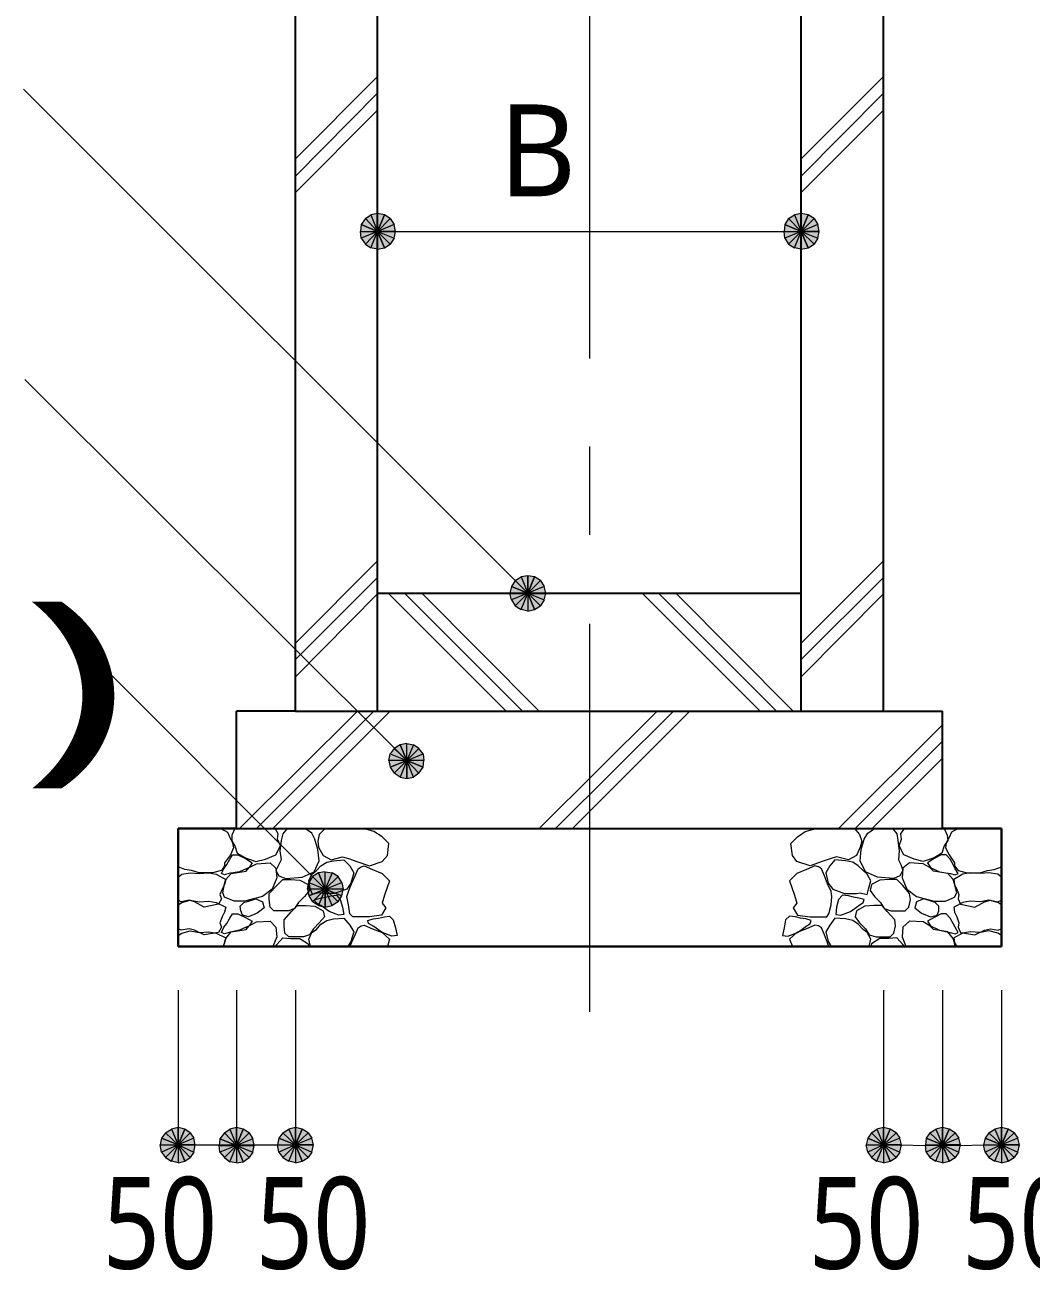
# Model space of a CAD drawing. Header units: millimetres. Extents: x 0 to 420, y 0 to 297.
# Drawn here: x 331.07 to 359.57, y 129.86 to 165.13 of the extents above; entities that cross this region are included whole.
import ezdxf
from ezdxf.enums import TextEntityAlignment as Align

# ---------------------------------------------------------------- set-up
doc = ezdxf.new("R2010")
doc.units = ezdxf.units.MM
doc.styles.add('kst32b', font='NotoSansJP-Variable.ttf')

msp = doc.modelspace()

# ---------------------------------------------------------------- hatches: boundary and pattern name
h = msp.add_hatch(color=7)
h.paths.add_polyline_path([(341.059, 159.787), (340.868, 159.745), (341.059, 159.279), (341.059, 159.787)])
h.paths.add_polyline_path([(340.868, 159.745), (341.059, 159.279), (340.72, 159.639), (340.868, 159.745)])
h.paths.add_polyline_path([(341.059, 159.279), (340.72, 159.639), (340.593, 159.47), (341.059, 159.279)])
for points in [[(341.249, 159.745), (341.059, 159.787), (341.059, 159.279), (341.249, 159.745)], [(353.251, 159.745), (353.06, 159.787), (353.06, 159.279), (353.251, 159.745)], [(345.504, 149.5), (345.313, 149.521), (345.313, 149.034), (345.504, 149.5)], [(341.694, 144.738), (341.524, 144.632), (341.884, 144.293), (341.694, 144.738)], [(339.386, 141.118), (339.217, 141.012), (339.577, 140.652), (339.386, 141.118)], [(335.597, 133.858), (335.407, 133.9), (335.407, 133.413), (335.597, 133.858)], [(337.248, 133.858), (337.058, 133.9), (337.058, 133.392), (337.248, 133.858)], [(338.921, 133.858), (338.73, 133.9), (338.73, 133.413), (338.921, 133.858)], [(355.579, 133.858), (355.388, 133.9), (355.388, 133.413), (355.579, 133.858)], [(357.251, 133.858), (357.061, 133.9), (357.061, 133.413), (357.251, 133.858)], [(358.923, 133.858), (358.733, 133.9), (358.733, 133.413), (358.923, 133.858)]]:
    msp.add_hatch(color=7).paths.add_polyline_path(points)
h = msp.add_hatch(color=7)
h.paths.add_polyline_path([(341.566, 159.279), (341.524, 159.47), (341.059, 159.279), (341.566, 159.279)])
h.paths.add_polyline_path([(341.524, 159.47), (341.059, 159.279), (341.418, 159.639), (341.524, 159.47)])
h.paths.add_polyline_path([(341.059, 159.279), (341.418, 159.639), (341.249, 159.745), (341.059, 159.279)])
h = msp.add_hatch(color=7)
h.paths.add_polyline_path([(353.06, 159.787), (352.87, 159.745), (353.06, 159.279), (353.06, 159.787)])
h.paths.add_polyline_path([(352.87, 159.745), (353.06, 159.279), (352.7, 159.639), (352.87, 159.745)])
h.paths.add_polyline_path([(353.06, 159.279), (352.7, 159.639), (352.594, 159.47), (353.06, 159.279)])
h = msp.add_hatch(color=7)
h.paths.add_polyline_path([(353.568, 159.279), (353.526, 159.47), (353.06, 159.279), (353.568, 159.279)])
h.paths.add_polyline_path([(353.526, 159.47), (353.06, 159.279), (353.42, 159.639), (353.526, 159.47)])
h.paths.add_polyline_path([(353.06, 159.279), (353.42, 159.639), (353.251, 159.745), (353.06, 159.279)])
h = msp.add_hatch(color=7)
h.paths.add_polyline_path([(340.593, 159.47), (340.572, 159.279), (341.059, 159.279), (340.593, 159.47)])
h.paths.add_polyline_path([(340.572, 159.279), (341.059, 159.279), (340.593, 159.089), (340.572, 159.279)])
h.paths.add_polyline_path([(341.059, 159.279), (340.593, 159.089), (340.72, 158.919), (341.059, 159.279)])
h = msp.add_hatch(color=7)
h.paths.add_polyline_path([(352.594, 159.47), (352.573, 159.279), (353.06, 159.279), (352.594, 159.47)])
h.paths.add_polyline_path([(352.573, 159.279), (353.06, 159.279), (352.594, 159.089), (352.573, 159.279)])
h.paths.add_polyline_path([(353.06, 159.279), (352.594, 159.089), (352.7, 158.919), (353.06, 159.279)])
h = msp.add_hatch(color=7)
h.paths.add_polyline_path([(340.72, 158.919), (340.868, 158.813), (341.059, 159.279), (340.72, 158.919)])
h.paths.add_polyline_path([(340.868, 158.813), (341.059, 159.279), (341.059, 158.771), (340.868, 158.813)])
h.paths.add_polyline_path([(341.059, 159.279), (341.059, 158.771), (341.249, 158.813), (341.059, 159.279)])
h = msp.add_hatch(color=7)
h.paths.add_polyline_path([(341.249, 158.813), (341.418, 158.919), (341.059, 159.279), (341.249, 158.813)])
h.paths.add_polyline_path([(341.418, 158.919), (341.059, 159.279), (341.524, 159.089), (341.418, 158.919)])
h.paths.add_polyline_path([(341.059, 159.279), (341.524, 159.089), (341.566, 159.279), (341.059, 159.279)])
h = msp.add_hatch(color=7)
h.paths.add_polyline_path([(352.7, 158.919), (352.87, 158.813), (353.06, 159.279), (352.7, 158.919)])
h.paths.add_polyline_path([(352.87, 158.813), (353.06, 159.279), (353.06, 158.771), (352.87, 158.813)])
h.paths.add_polyline_path([(353.06, 159.279), (353.06, 158.771), (353.251, 158.813), (353.06, 159.279)])
h = msp.add_hatch(color=7)
h.paths.add_polyline_path([(353.251, 158.813), (353.42, 158.919), (353.06, 159.279), (353.251, 158.813)])
h.paths.add_polyline_path([(353.42, 158.919), (353.06, 159.279), (353.526, 159.089), (353.42, 158.919)])
h.paths.add_polyline_path([(353.06, 159.279), (353.526, 159.089), (353.568, 159.279), (353.06, 159.279)])
h = msp.add_hatch(color=7)
h.paths.add_polyline_path([(345.313, 149.521), (345.122, 149.5), (345.313, 149.034), (345.313, 149.521)])
h.paths.add_polyline_path([(345.122, 149.5), (345.313, 149.034), (344.953, 149.394), (345.122, 149.5)])
h.paths.add_polyline_path([(345.313, 149.034), (344.953, 149.394), (344.847, 149.225), (345.313, 149.034)])
h = msp.add_hatch(color=7)
h.paths.add_polyline_path([(344.847, 149.225), (344.805, 149.034), (345.313, 149.034), (344.847, 149.225)])
h.paths.add_polyline_path([(344.805, 149.034), (345.313, 149.034), (344.847, 148.844), (344.805, 149.034)])
h.paths.add_polyline_path([(345.313, 149.034), (344.847, 148.844), (344.953, 148.675), (345.313, 149.034)])
h = msp.add_hatch(color=7)
h.paths.add_polyline_path([(345.821, 149.034), (345.779, 149.225), (345.313, 149.034), (345.821, 149.034)])
h.paths.add_polyline_path([(345.779, 149.225), (345.313, 149.034), (345.673, 149.394), (345.779, 149.225)])
h.paths.add_polyline_path([(345.313, 149.034), (345.673, 149.394), (345.504, 149.5), (345.313, 149.034)])
h = msp.add_hatch(color=7)
h.paths.add_polyline_path([(344.953, 148.675), (345.122, 148.569), (345.313, 149.034), (344.953, 148.675)])
h.paths.add_polyline_path([(345.122, 148.569), (345.313, 149.034), (345.313, 148.526), (345.122, 148.569)])
h.paths.add_polyline_path([(345.313, 149.034), (345.313, 148.526), (345.504, 148.569), (345.313, 149.034)])
h = msp.add_hatch(color=7)
h.paths.add_polyline_path([(345.504, 148.569), (345.673, 148.675), (345.313, 149.034), (345.504, 148.569)])
h.paths.add_polyline_path([(345.673, 148.675), (345.313, 149.034), (345.779, 148.844), (345.673, 148.675)])
h.paths.add_polyline_path([(345.313, 149.034), (345.779, 148.844), (345.821, 149.034), (345.313, 149.034)])
h = msp.add_hatch(color=7)
h.paths.add_polyline_path([(341.524, 144.632), (341.418, 144.484), (341.884, 144.293), (341.524, 144.632)])
h.paths.add_polyline_path([(341.418, 144.484), (341.884, 144.293), (341.376, 144.293), (341.418, 144.484)])
h.paths.add_polyline_path([(341.884, 144.293), (341.376, 144.293), (341.418, 144.103), (341.884, 144.293)])
h = msp.add_hatch(color=7)
h.paths.add_polyline_path([(342.223, 144.632), (342.075, 144.738), (341.884, 144.293), (342.223, 144.632)])
h.paths.add_polyline_path([(342.075, 144.738), (341.884, 144.293), (341.884, 144.78), (342.075, 144.738)])
h.paths.add_polyline_path([(341.884, 144.293), (341.884, 144.78), (341.694, 144.738), (341.884, 144.293)])
h = msp.add_hatch(color=7)
h.paths.add_polyline_path([(342.35, 144.103), (342.371, 144.293), (341.884, 144.293), (342.35, 144.103)])
h.paths.add_polyline_path([(342.371, 144.293), (341.884, 144.293), (342.35, 144.484), (342.371, 144.293)])
h.paths.add_polyline_path([(341.884, 144.293), (342.35, 144.484), (342.223, 144.632), (341.884, 144.293)])
h = msp.add_hatch(color=7)
h.paths.add_polyline_path([(341.418, 144.103), (341.524, 143.933), (341.884, 144.293), (341.418, 144.103)])
h.paths.add_polyline_path([(341.524, 143.933), (341.884, 144.293), (341.694, 143.827), (341.524, 143.933)])
h.paths.add_polyline_path([(341.884, 144.293), (341.694, 143.827), (341.884, 143.785), (341.884, 144.293)])
h = msp.add_hatch(color=7)
h.paths.add_polyline_path([(341.884, 143.785), (342.075, 143.827), (341.884, 144.293), (341.884, 143.785)])
h.paths.add_polyline_path([(342.075, 143.827), (341.884, 144.293), (342.223, 143.933), (342.075, 143.827)])
h.paths.add_polyline_path([(341.884, 144.293), (342.223, 143.933), (342.35, 144.103), (341.884, 144.293)])
h = msp.add_hatch(color=7)
h.paths.add_polyline_path([(339.937, 141.012), (339.767, 141.118), (339.577, 140.652), (339.937, 141.012)])
h.paths.add_polyline_path([(339.767, 141.118), (339.577, 140.652), (339.577, 141.139), (339.767, 141.118)])
h.paths.add_polyline_path([(339.577, 140.652), (339.577, 141.139), (339.386, 141.118), (339.577, 140.652)])
h = msp.add_hatch(color=7)
h.paths.add_polyline_path([(339.217, 141.012), (339.111, 140.843), (339.577, 140.652), (339.217, 141.012)])
h.paths.add_polyline_path([(339.111, 140.843), (339.577, 140.652), (339.069, 140.652), (339.111, 140.843)])
h.paths.add_polyline_path([(339.577, 140.652), (339.069, 140.652), (339.111, 140.462), (339.577, 140.652)])
h = msp.add_hatch(color=7)
h.paths.add_polyline_path([(340.043, 140.462), (340.085, 140.652), (339.577, 140.652), (340.043, 140.462)])
h.paths.add_polyline_path([(340.085, 140.652), (339.577, 140.652), (340.043, 140.843), (340.085, 140.652)])
h.paths.add_polyline_path([(339.577, 140.652), (340.043, 140.843), (339.937, 141.012), (339.577, 140.652)])
h = msp.add_hatch(color=7)
h.paths.add_polyline_path([(339.111, 140.462), (339.217, 140.293), (339.577, 140.652), (339.111, 140.462)])
h.paths.add_polyline_path([(339.217, 140.293), (339.577, 140.652), (339.386, 140.187), (339.217, 140.293)])
h.paths.add_polyline_path([(339.577, 140.652), (339.386, 140.187), (339.577, 140.144), (339.577, 140.652)])
h = msp.add_hatch(color=7)
h.paths.add_polyline_path([(339.577, 140.144), (339.767, 140.187), (339.577, 140.652), (339.577, 140.144)])
h.paths.add_polyline_path([(339.767, 140.187), (339.577, 140.652), (339.937, 140.293), (339.767, 140.187)])
h.paths.add_polyline_path([(339.577, 140.652), (339.937, 140.293), (340.043, 140.462), (339.577, 140.652)])
h = msp.add_hatch(color=7)
h.paths.add_polyline_path([(335.407, 133.9), (335.216, 133.858), (335.407, 133.413), (335.407, 133.9)])
h.paths.add_polyline_path([(335.216, 133.858), (335.407, 133.413), (335.047, 133.752), (335.216, 133.858)])
h.paths.add_polyline_path([(335.407, 133.413), (335.047, 133.752), (334.941, 133.604), (335.407, 133.413)])
h = msp.add_hatch(color=7)
h.paths.add_polyline_path([(335.894, 133.413), (335.852, 133.604), (335.407, 133.413), (335.894, 133.413)])
h.paths.add_polyline_path([(335.852, 133.604), (335.407, 133.413), (335.746, 133.752), (335.852, 133.604)])
h.paths.add_polyline_path([(335.407, 133.413), (335.746, 133.752), (335.597, 133.858), (335.407, 133.413)])
h = msp.add_hatch(color=7)
h.paths.add_polyline_path([(337.058, 133.9), (336.868, 133.858), (337.058, 133.392), (337.058, 133.9)])
h.paths.add_polyline_path([(336.868, 133.858), (337.058, 133.392), (336.719, 133.752), (336.868, 133.858)])
h.paths.add_polyline_path([(337.058, 133.392), (336.719, 133.752), (336.592, 133.583), (337.058, 133.392)])
h = msp.add_hatch(color=7)
h.paths.add_polyline_path([(337.566, 133.392), (337.524, 133.583), (337.058, 133.392), (337.566, 133.392)])
h.paths.add_polyline_path([(337.524, 133.583), (337.058, 133.392), (337.418, 133.752), (337.524, 133.583)])
h.paths.add_polyline_path([(337.058, 133.392), (337.418, 133.752), (337.248, 133.858), (337.058, 133.392)])
h = msp.add_hatch(color=7)
h.paths.add_polyline_path([(338.73, 133.9), (338.54, 133.858), (338.73, 133.413), (338.73, 133.9)])
h.paths.add_polyline_path([(338.54, 133.858), (338.73, 133.413), (338.37, 133.752), (338.54, 133.858)])
h.paths.add_polyline_path([(338.73, 133.413), (338.37, 133.752), (338.264, 133.604), (338.73, 133.413)])
h = msp.add_hatch(color=7)
h.paths.add_polyline_path([(339.238, 133.413), (339.196, 133.604), (338.73, 133.413), (339.238, 133.413)])
h.paths.add_polyline_path([(339.196, 133.604), (338.73, 133.413), (339.09, 133.752), (339.196, 133.604)])
h.paths.add_polyline_path([(338.73, 133.413), (339.09, 133.752), (338.921, 133.858), (338.73, 133.413)])
h = msp.add_hatch(color=7)
h.paths.add_polyline_path([(355.388, 133.9), (355.198, 133.858), (355.388, 133.413), (355.388, 133.9)])
h.paths.add_polyline_path([(355.198, 133.858), (355.388, 133.413), (355.05, 133.752), (355.198, 133.858)])
h.paths.add_polyline_path([(355.388, 133.413), (355.05, 133.752), (354.944, 133.604), (355.388, 133.413)])
h = msp.add_hatch(color=7)
h.paths.add_polyline_path([(355.896, 133.413), (355.854, 133.604), (355.388, 133.413), (355.896, 133.413)])
h.paths.add_polyline_path([(355.854, 133.604), (355.388, 133.413), (355.748, 133.752), (355.854, 133.604)])
h.paths.add_polyline_path([(355.388, 133.413), (355.748, 133.752), (355.579, 133.858), (355.388, 133.413)])
h = msp.add_hatch(color=7)
h.paths.add_polyline_path([(357.061, 133.9), (356.87, 133.858), (357.061, 133.413), (357.061, 133.9)])
h.paths.add_polyline_path([(356.87, 133.858), (357.061, 133.413), (356.701, 133.752), (356.87, 133.858)])
h.paths.add_polyline_path([(357.061, 133.413), (356.701, 133.752), (356.595, 133.604), (357.061, 133.413)])
h = msp.add_hatch(color=7)
h.paths.add_polyline_path([(357.569, 133.413), (357.526, 133.604), (357.061, 133.413), (357.569, 133.413)])
h.paths.add_polyline_path([(357.526, 133.604), (357.061, 133.413), (357.42, 133.752), (357.526, 133.604)])
h.paths.add_polyline_path([(357.061, 133.413), (357.42, 133.752), (357.251, 133.858), (357.061, 133.413)])
h = msp.add_hatch(color=7)
h.paths.add_polyline_path([(358.733, 133.9), (358.542, 133.858), (358.733, 133.413), (358.733, 133.9)])
h.paths.add_polyline_path([(358.542, 133.858), (358.733, 133.413), (358.373, 133.752), (358.542, 133.858)])
h.paths.add_polyline_path([(358.733, 133.413), (358.373, 133.752), (358.267, 133.604), (358.733, 133.413)])
h = msp.add_hatch(color=7)
h.paths.add_polyline_path([(359.241, 133.413), (359.198, 133.604), (358.733, 133.413), (359.241, 133.413)])
h.paths.add_polyline_path([(359.198, 133.604), (358.733, 133.413), (359.093, 133.752), (359.198, 133.604)])
h.paths.add_polyline_path([(358.733, 133.413), (359.093, 133.752), (358.923, 133.858), (358.733, 133.413)])
h = msp.add_hatch(color=7)
h.paths.add_polyline_path([(334.941, 133.604), (334.899, 133.413), (335.407, 133.413), (334.941, 133.604)])
h.paths.add_polyline_path([(334.899, 133.413), (335.407, 133.413), (334.941, 133.202), (334.899, 133.413)])
h.paths.add_polyline_path([(335.407, 133.413), (334.941, 133.202), (335.047, 133.054), (335.407, 133.413)])
h = msp.add_hatch(color=7)
h.paths.add_polyline_path([(335.047, 133.054), (335.216, 132.948), (335.407, 133.413), (335.047, 133.054)])
h.paths.add_polyline_path([(335.216, 132.948), (335.407, 133.413), (335.407, 132.905), (335.216, 132.948)])
h.paths.add_polyline_path([(335.407, 133.413), (335.407, 132.905), (335.597, 132.948), (335.407, 133.413)])
h = msp.add_hatch(color=7)
h.paths.add_polyline_path([(335.597, 132.948), (335.746, 133.054), (335.407, 133.413), (335.597, 132.948)])
h.paths.add_polyline_path([(335.746, 133.054), (335.407, 133.413), (335.852, 133.202), (335.746, 133.054)])
h.paths.add_polyline_path([(335.407, 133.413), (335.852, 133.202), (335.894, 133.413), (335.407, 133.413)])
h = msp.add_hatch(color=7)
h.paths.add_polyline_path([(336.592, 133.583), (336.571, 133.392), (337.058, 133.392), (336.592, 133.583)])
h.paths.add_polyline_path([(336.571, 133.392), (337.058, 133.392), (336.592, 133.202), (336.571, 133.392)])
h.paths.add_polyline_path([(337.058, 133.392), (336.592, 133.202), (336.719, 133.054), (337.058, 133.392)])
h = msp.add_hatch(color=7)
h.paths.add_polyline_path([(336.719, 133.054), (336.868, 132.927), (337.058, 133.392), (336.719, 133.054)])
h.paths.add_polyline_path([(336.868, 132.927), (337.058, 133.392), (337.058, 132.905), (336.868, 132.927)])
h.paths.add_polyline_path([(337.058, 133.392), (337.058, 132.905), (337.248, 132.927), (337.058, 133.392)])
h = msp.add_hatch(color=7)
h.paths.add_polyline_path([(337.248, 132.927), (337.418, 133.054), (337.058, 133.392), (337.248, 132.927)])
h.paths.add_polyline_path([(337.418, 133.054), (337.058, 133.392), (337.524, 133.202), (337.418, 133.054)])
h.paths.add_polyline_path([(337.058, 133.392), (337.524, 133.202), (337.566, 133.392), (337.058, 133.392)])
h = msp.add_hatch(color=7)
h.paths.add_polyline_path([(338.264, 133.604), (338.222, 133.413), (338.73, 133.413), (338.264, 133.604)])
h.paths.add_polyline_path([(338.222, 133.413), (338.73, 133.413), (338.264, 133.202), (338.222, 133.413)])
h.paths.add_polyline_path([(338.73, 133.413), (338.264, 133.202), (338.37, 133.054), (338.73, 133.413)])
h = msp.add_hatch(color=7)
h.paths.add_polyline_path([(338.37, 133.054), (338.54, 132.948), (338.73, 133.413), (338.37, 133.054)])
h.paths.add_polyline_path([(338.54, 132.948), (338.73, 133.413), (338.73, 132.905), (338.54, 132.948)])
h.paths.add_polyline_path([(338.73, 133.413), (338.73, 132.905), (338.921, 132.948), (338.73, 133.413)])
h = msp.add_hatch(color=7)
h.paths.add_polyline_path([(338.921, 132.948), (339.09, 133.054), (338.73, 133.413), (338.921, 132.948)])
h.paths.add_polyline_path([(339.09, 133.054), (338.73, 133.413), (339.196, 133.202), (339.09, 133.054)])
h.paths.add_polyline_path([(338.73, 133.413), (339.196, 133.202), (339.238, 133.413), (338.73, 133.413)])
h = msp.add_hatch(color=7)
h.paths.add_polyline_path([(354.944, 133.604), (354.902, 133.413), (355.388, 133.413), (354.944, 133.604)])
h.paths.add_polyline_path([(354.902, 133.413), (355.388, 133.413), (354.944, 133.202), (354.902, 133.413)])
h.paths.add_polyline_path([(355.388, 133.413), (354.944, 133.202), (355.05, 133.054), (355.388, 133.413)])
h = msp.add_hatch(color=7)
h.paths.add_polyline_path([(355.05, 133.054), (355.198, 132.948), (355.388, 133.413), (355.05, 133.054)])
h.paths.add_polyline_path([(355.198, 132.948), (355.388, 133.413), (355.388, 132.905), (355.198, 132.948)])
h.paths.add_polyline_path([(355.388, 133.413), (355.388, 132.905), (355.579, 132.948), (355.388, 133.413)])
h = msp.add_hatch(color=7)
h.paths.add_polyline_path([(355.579, 132.948), (355.748, 133.054), (355.388, 133.413), (355.579, 132.948)])
h.paths.add_polyline_path([(355.748, 133.054), (355.388, 133.413), (355.854, 133.202), (355.748, 133.054)])
h.paths.add_polyline_path([(355.388, 133.413), (355.854, 133.202), (355.896, 133.413), (355.388, 133.413)])
h = msp.add_hatch(color=7)
h.paths.add_polyline_path([(356.595, 133.604), (356.574, 133.413), (357.061, 133.413), (356.595, 133.604)])
h.paths.add_polyline_path([(356.574, 133.413), (357.061, 133.413), (356.595, 133.202), (356.574, 133.413)])
h.paths.add_polyline_path([(357.061, 133.413), (356.595, 133.202), (356.701, 133.054), (357.061, 133.413)])
h = msp.add_hatch(color=7)
h.paths.add_polyline_path([(356.701, 133.054), (356.87, 132.948), (357.061, 133.413), (356.701, 133.054)])
h.paths.add_polyline_path([(356.87, 132.948), (357.061, 133.413), (357.061, 132.905), (356.87, 132.948)])
h.paths.add_polyline_path([(357.061, 133.413), (357.061, 132.905), (357.251, 132.948), (357.061, 133.413)])
h = msp.add_hatch(color=7)
h.paths.add_polyline_path([(357.251, 132.948), (357.42, 133.054), (357.061, 133.413), (357.251, 132.948)])
h.paths.add_polyline_path([(357.42, 133.054), (357.061, 133.413), (357.526, 133.202), (357.42, 133.054)])
h.paths.add_polyline_path([(357.061, 133.413), (357.526, 133.202), (357.569, 133.413), (357.061, 133.413)])
h = msp.add_hatch(color=7)
h.paths.add_polyline_path([(358.267, 133.604), (358.225, 133.413), (358.733, 133.413), (358.267, 133.604)])
h.paths.add_polyline_path([(358.225, 133.413), (358.733, 133.413), (358.267, 133.202), (358.225, 133.413)])
h.paths.add_polyline_path([(358.733, 133.413), (358.267, 133.202), (358.373, 133.054), (358.733, 133.413)])
h = msp.add_hatch(color=7)
h.paths.add_polyline_path([(358.373, 133.054), (358.542, 132.948), (358.733, 133.413), (358.373, 133.054)])
h.paths.add_polyline_path([(358.542, 132.948), (358.733, 133.413), (358.733, 132.905), (358.542, 132.948)])
h.paths.add_polyline_path([(358.733, 133.413), (358.733, 132.905), (358.923, 132.948), (358.733, 133.413)])
h = msp.add_hatch(color=7)
h.paths.add_polyline_path([(358.923, 132.948), (359.093, 133.054), (358.733, 133.413), (358.923, 132.948)])
h.paths.add_polyline_path([(359.093, 133.054), (358.733, 133.413), (359.198, 133.202), (359.093, 133.054)])
h.paths.add_polyline_path([(358.733, 133.413), (359.198, 133.202), (359.241, 133.413), (358.733, 133.413)])

# ---------------------------------------------------------------- linework, layer by layer
at = {"lineweight": 25}
for points in [[(353.06, 145.69), (353.06, 177.694)], [(338.73, 145.69), (338.73, 174.032)], [(338.73, 145.69), (355.388, 145.69), (355.388, 174.032)], [(341.059, 145.69), (341.059, 174.032)], [(341.059, 149.034), (353.06, 149.034)], [(337.058, 142.367), (337.058, 145.69)], [(338.73, 145.69), (337.058, 145.69)], [(355.388, 145.69), (357.061, 145.69)], [(357.061, 142.367), (357.061, 145.69)], [(337.058, 142.367), (357.061, 142.367)]]:
    msp.add_lwpolyline(points, dxfattribs=at)
at = {"lineweight": 13}
for points in [[(347.07, 155.681), (347.07, 168.169)], [(338.73, 161.332), (341.059, 163.661)], [(353.06, 161.332), (355.388, 163.661)], [(345.313, 149.034), (331.026, 163.301)], [(341.059, 163.195), (338.73, 160.846)], [(355.388, 163.195), (353.06, 160.846)], [(338.73, 160.38), (341.059, 162.708)], [(353.06, 160.38), (355.388, 162.708)], [(341.059, 159.279), (353.06, 159.279)], [(341.884, 144.293), (331.068, 155.088)], [(347.07, 150.685), (347.07, 153.183)], [(338.73, 147.616), (341.059, 149.945)], [(353.06, 147.616), (355.388, 149.945)], [(341.059, 149.479), (338.73, 147.151)], [(355.388, 149.479), (353.06, 147.151)], [(338.73, 146.664), (341.059, 149.013)], [(344.699, 145.69), (341.355, 149.034)], [(341.821, 149.034), (345.165, 145.69)], [(345.63, 145.69), (342.307, 149.034)], [(351.896, 145.69), (348.552, 149.034)], [(349.017, 149.034), (352.362, 145.69)], [(352.827, 145.69), (349.504, 149.034)], [(353.06, 146.664), (355.388, 149.013)], [(347.07, 137.181), (347.07, 148.167)], [(339.577, 140.652), (332.528, 147.701)], [(337.143, 142.367), (340.487, 145.69)], [(337.629, 142.367), (340.953, 145.69)], [(341.418, 145.69), (338.095, 142.367)], [(345.63, 142.367), (348.975, 145.69)], [(349.441, 145.69), (346.096, 142.367)], [(346.583, 142.367), (349.906, 145.69)], [(354.118, 142.367), (357.061, 145.309)], [(357.061, 144.843), (354.584, 142.367)], [(355.071, 142.367), (357.061, 144.357)], [(336.613, 142.367), (336.804, 142.261), (336.868, 142.113), (336.952, 141.965), (336.973, 141.817), (336.889, 141.626), (336.719, 141.393), (336.719, 141.309), (336.635, 141.182), (336.381, 141.118), (336, 141.118), (335.788, 141.182), (335.597, 141.203), (335.407, 141.287)], [(337.016, 142.367), (336.931, 142.176), (336.931, 142.028), (337.016, 141.88), (337.079, 141.668), (337.312, 141.542), (337.608, 141.436), (337.884, 141.499), (338.18, 141.626), (338.307, 141.88), (338.222, 142.071), (338.243, 142.219), (338.159, 142.367)], [(338.497, 142.367), (338.37, 142.219), (338.328, 142.028), (338.286, 141.732), (338.328, 141.478), (338.264, 141.351), (338.18, 141.182), (338.264, 141.033), (338.455, 140.949), (338.921, 140.991), (339.259, 141.139), (339.407, 141.457), (339.365, 141.774), (339.28, 142.071), (339.196, 142.24), (339.005, 142.367)], [(339.577, 142.367), (339.407, 142.198), (339.365, 142.007), (339.386, 141.838), (339.513, 141.605), (339.746, 141.478), (340.064, 141.563), (340.233, 141.52), (340.466, 141.436), (340.826, 141.309), (341.186, 141.436), (341.334, 141.605), (341.376, 141.944), (341.186, 142.134), (340.953, 142.282), (340.656, 142.367)], [(354.563, 142.367), (354.711, 142.198), (354.775, 142.007), (354.732, 141.838), (354.626, 141.605), (354.394, 141.478), (354.055, 141.563), (353.907, 141.52), (353.653, 141.436), (353.314, 141.309), (352.933, 141.436), (352.806, 141.605), (352.764, 141.944), (352.954, 142.134), (353.166, 142.282), (353.483, 142.367)], [(355.642, 142.367), (355.769, 142.219), (355.791, 142.028), (355.833, 141.732), (355.812, 141.478), (355.875, 141.351), (355.939, 141.182), (355.854, 141.033), (355.685, 140.949), (355.219, 140.991), (354.88, 141.139), (354.732, 141.457), (354.753, 141.774), (354.838, 142.071), (354.944, 142.24), (355.134, 142.367)], [(357.103, 142.367), (357.187, 142.176), (357.209, 142.028), (357.103, 141.88), (357.039, 141.668), (356.828, 141.542), (356.51, 141.436), (356.256, 141.499), (355.96, 141.626), (355.833, 141.88), (355.896, 142.071), (355.875, 142.219), (355.981, 142.367)], [(357.505, 142.367), (357.314, 142.261), (357.251, 142.113), (357.166, 141.965), (357.145, 141.817), (357.251, 141.626), (357.399, 141.393), (357.399, 141.309), (357.505, 141.182), (357.759, 141.118), (358.119, 141.118), (358.33, 141.182), (358.521, 141.203), (358.733, 141.287)], [(335.407, 140.991), (335.513, 141.076), (335.746, 141.118), (336, 141.097), (336.275, 141.118), (336.487, 141.076), (336.762, 140.928), (336.719, 140.779), (336.656, 140.652), (336.592, 140.504), (336.635, 140.377), (336.55, 140.229), (336.148, 140.144), (335.873, 140.293), (335.725, 140.335), (335.492, 140.293), (335.407, 140.335)], [(358.733, 140.991), (358.627, 141.076), (358.373, 141.118), (358.14, 141.097), (357.844, 141.118), (357.632, 141.076), (357.378, 140.928), (357.399, 140.779), (357.463, 140.652), (357.526, 140.504), (357.505, 140.377), (357.569, 140.229), (357.971, 140.144), (358.246, 140.293), (358.415, 140.335), (358.627, 140.293), (358.733, 140.335)], [(335.407, 140.208), (335.513, 140.271), (335.746, 140.335), (336, 140.293), (336.275, 140.314), (336.487, 140.271), (336.762, 140.144), (336.719, 139.996), (336.656, 139.869), (336.592, 139.7), (336.635, 139.573), (336.55, 139.425), (336.148, 139.361), (335.873, 139.488), (335.725, 139.531), (335.492, 139.488), (335.407, 139.531)], [(358.733, 140.208), (358.627, 140.271), (358.373, 140.335), (358.14, 140.293), (357.844, 140.314), (357.632, 140.271), (357.378, 140.144), (357.399, 139.996), (357.463, 139.869), (357.526, 139.7), (357.505, 139.573), (357.569, 139.425), (357.971, 139.361), (358.246, 139.488), (358.415, 139.531), (358.627, 139.488), (358.733, 139.531)], [(336.698, 139.023), (336.719, 139.129), (336.762, 139.255), (336.91, 139.446), (337.333, 139.509), (337.418, 139.615), (337.629, 139.721), (338.011, 139.742), (338.18, 139.573), (338.201, 139.298), (338.095, 139.023)], [(339.154, 139.023), (339.111, 139.234), (339.196, 139.425), (339.323, 139.509), (339.45, 139.658), (339.619, 139.763), (339.81, 139.806), (340.106, 139.827), (340.275, 139.636), (340.381, 139.446), (340.296, 139.171), (340.212, 139.023)], [(354.986, 139.023), (355.029, 139.234), (354.923, 139.425), (354.817, 139.509), (354.669, 139.658), (354.521, 139.763), (354.309, 139.806), (354.012, 139.827), (353.864, 139.636), (353.759, 139.446), (353.822, 139.171), (353.907, 139.023)], [(357.42, 139.023), (357.399, 139.129), (357.357, 139.255), (357.209, 139.446), (356.806, 139.509), (356.701, 139.615), (356.51, 139.721), (356.129, 139.742), (355.939, 139.573), (355.918, 139.298), (356.023, 139.023)], [(335.407, 139.34), (335.513, 139.404), (335.746, 139.467), (336, 139.425), (336.275, 139.446), (336.487, 139.404), (336.762, 139.277), (336.719, 139.129), (336.677, 139.023)], [(340.275, 139.023), (340.318, 139.129), (340.423, 139.361), (340.508, 139.552), (340.593, 139.615), (340.678, 139.636), (340.91, 139.531), (341.186, 139.425), (341.397, 139.234), (341.334, 139.023)], [(353.843, 139.023), (353.801, 139.129), (353.716, 139.361), (353.631, 139.552), (353.547, 139.615), (353.441, 139.636), (353.208, 139.531), (352.933, 139.425), (352.721, 139.234), (352.806, 139.023)], [(358.733, 139.34), (358.627, 139.404), (358.373, 139.467), (358.14, 139.425), (357.844, 139.446), (357.632, 139.404), (357.378, 139.277), (357.399, 139.129), (357.463, 139.023)], [(338.137, 139.023), (338.201, 139.086), (338.37, 139.277), (338.603, 139.255), (338.857, 139.255), (339.09, 139.107), (339.111, 139.023)], [(355.981, 139.023), (355.939, 139.086), (355.769, 139.277), (355.537, 139.255), (355.282, 139.255), (355.05, 139.107), (355.029, 139.023)], [(335.407, 137.795), (335.407, 133.413)], [(337.058, 137.795), (337.058, 133.392)], [(338.73, 137.795), (338.73, 133.413)], [(355.388, 137.795), (355.388, 133.413)], [(357.061, 137.795), (357.061, 133.392)], [(358.733, 137.795), (358.733, 133.413)], [(335.407, 133.413), (337.058, 133.413), (338.73, 133.413)], [(355.388, 133.413), (357.061, 133.392), (358.733, 133.413)]]:
    msp.add_lwpolyline(points, dxfattribs=at)
at = {"lineweight": 0}
for points in [[(340.868, 159.745), (341.059, 159.279), (340.72, 159.639)], [(341.059, 159.787), (340.868, 159.745), (341.059, 159.279)], [(341.249, 159.745), (341.059, 159.787), (341.059, 159.279)], [(341.059, 159.279), (341.418, 159.639), (341.249, 159.745)], [(352.87, 159.745), (353.06, 159.279), (352.7, 159.639)], [(353.06, 159.787), (352.87, 159.745), (353.06, 159.279)], [(353.251, 159.745), (353.06, 159.787), (353.06, 159.279)], [(353.06, 159.279), (353.42, 159.639), (353.251, 159.745)], [(340.593, 159.47), (340.572, 159.279), (341.059, 159.279)], [(341.059, 159.279), (340.72, 159.639), (340.593, 159.47)], [(341.524, 159.47), (341.059, 159.279), (341.418, 159.639)], [(341.566, 159.279), (341.524, 159.47), (341.059, 159.279)], [(352.594, 159.47), (352.573, 159.279), (353.06, 159.279)], [(353.06, 159.279), (352.7, 159.639), (352.594, 159.47)], [(353.526, 159.47), (353.06, 159.279), (353.42, 159.639)], [(353.568, 159.279), (353.526, 159.47), (353.06, 159.279)], [(340.572, 159.279), (341.059, 159.279), (340.593, 159.089)], [(341.059, 159.279), (340.593, 159.089), (340.72, 158.919)], [(340.72, 158.919), (340.868, 158.813), (341.059, 159.279)], [(340.868, 158.813), (341.059, 159.279), (341.059, 158.771)], [(341.059, 159.279), (341.059, 158.771), (341.249, 158.813)], [(341.249, 158.813), (341.418, 158.919), (341.059, 159.279)], [(341.418, 158.919), (341.059, 159.279), (341.524, 159.089)], [(341.059, 159.279), (341.524, 159.089), (341.566, 159.279)], [(352.573, 159.279), (353.06, 159.279), (352.594, 159.089)], [(353.06, 159.279), (352.594, 159.089), (352.7, 158.919)], [(352.7, 158.919), (352.87, 158.813), (353.06, 159.279)], [(352.87, 158.813), (353.06, 159.279), (353.06, 158.771)], [(353.06, 159.279), (353.06, 158.771), (353.251, 158.813)], [(353.251, 158.813), (353.42, 158.919), (353.06, 159.279)], [(353.42, 158.919), (353.06, 159.279), (353.526, 159.089)], [(353.06, 159.279), (353.526, 159.089), (353.568, 159.279)], [(345.313, 149.521), (345.122, 149.5), (345.313, 149.034)], [(345.504, 149.5), (345.313, 149.521), (345.313, 149.034)], [(344.847, 149.225), (344.805, 149.034), (345.313, 149.034)], [(345.313, 149.034), (344.953, 149.394), (344.847, 149.225)], [(345.122, 149.5), (345.313, 149.034), (344.953, 149.394)], [(345.313, 149.034), (345.673, 149.394), (345.504, 149.5)], [(345.779, 149.225), (345.313, 149.034), (345.673, 149.394)], [(345.821, 149.034), (345.779, 149.225), (345.313, 149.034)], [(344.805, 149.034), (345.313, 149.034), (344.847, 148.844)], [(345.313, 149.034), (344.847, 148.844), (344.953, 148.675)], [(344.953, 148.675), (345.122, 148.569), (345.313, 149.034)], [(345.122, 148.569), (345.313, 149.034), (345.313, 148.526)], [(345.313, 149.034), (345.313, 148.526), (345.504, 148.569)], [(345.504, 148.569), (345.673, 148.675), (345.313, 149.034)], [(345.673, 148.675), (345.313, 149.034), (345.779, 148.844)], [(345.313, 149.034), (345.779, 148.844), (345.821, 149.034)], [(341.524, 144.632), (341.418, 144.484), (341.884, 144.293)], [(341.694, 144.738), (341.524, 144.632), (341.884, 144.293)], [(341.884, 144.293), (341.884, 144.78), (341.694, 144.738)], [(342.075, 144.738), (341.884, 144.293), (341.884, 144.78)], [(342.223, 144.632), (342.075, 144.738), (341.884, 144.293)], [(341.884, 144.293), (342.35, 144.484), (342.223, 144.632)], [(341.418, 144.484), (341.884, 144.293), (341.376, 144.293)], [(341.884, 144.293), (341.376, 144.293), (341.418, 144.103)], [(341.418, 144.103), (341.524, 143.933), (341.884, 144.293)], [(341.524, 143.933), (341.884, 144.293), (341.694, 143.827)], [(341.884, 144.293), (341.694, 143.827), (341.884, 143.785)], [(342.371, 144.293), (341.884, 144.293), (342.35, 144.484)], [(341.884, 143.785), (342.075, 143.827), (341.884, 144.293)], [(342.075, 143.827), (341.884, 144.293), (342.223, 143.933)], [(341.884, 144.293), (342.223, 143.933), (342.35, 144.103)], [(342.35, 144.103), (342.371, 144.293), (341.884, 144.293)], [(339.386, 141.118), (339.217, 141.012), (339.577, 140.652)], [(339.577, 140.652), (339.577, 141.139), (339.386, 141.118)], [(339.767, 141.118), (339.577, 140.652), (339.577, 141.139)], [(339.937, 141.012), (339.767, 141.118), (339.577, 140.652)], [(339.111, 140.843), (339.577, 140.652), (339.069, 140.652)], [(339.217, 141.012), (339.111, 140.843), (339.577, 140.652)], [(339.577, 140.652), (340.043, 140.843), (339.937, 141.012)], [(340.085, 140.652), (339.577, 140.652), (340.043, 140.843)], [(339.577, 140.652), (339.069, 140.652), (339.111, 140.462)], [(339.111, 140.462), (339.217, 140.293), (339.577, 140.652)], [(339.217, 140.293), (339.577, 140.652), (339.386, 140.187)], [(339.577, 140.652), (339.386, 140.187), (339.577, 140.144)], [(339.577, 140.144), (339.767, 140.187), (339.577, 140.652)], [(339.767, 140.187), (339.577, 140.652), (339.937, 140.293)], [(339.577, 140.652), (339.937, 140.293), (340.043, 140.462)], [(340.043, 140.462), (340.085, 140.652), (339.577, 140.652)], [(335.407, 133.413), (335.047, 133.752), (334.941, 133.604)], [(335.216, 133.858), (335.407, 133.413), (335.047, 133.752)], [(335.407, 133.9), (335.216, 133.858), (335.407, 133.413)], [(335.597, 133.858), (335.407, 133.9), (335.407, 133.413)], [(335.407, 133.413), (335.746, 133.752), (335.597, 133.858)], [(335.852, 133.604), (335.407, 133.413), (335.746, 133.752)], [(337.058, 133.392), (336.719, 133.752), (336.592, 133.583)], [(336.868, 133.858), (337.058, 133.392), (336.719, 133.752)], [(337.058, 133.9), (336.868, 133.858), (337.058, 133.392)], [(337.248, 133.858), (337.058, 133.9), (337.058, 133.392)], [(337.058, 133.392), (337.418, 133.752), (337.248, 133.858)], [(337.524, 133.583), (337.058, 133.392), (337.418, 133.752)], [(338.73, 133.413), (338.37, 133.752), (338.264, 133.604)], [(338.54, 133.858), (338.73, 133.413), (338.37, 133.752)], [(338.73, 133.9), (338.54, 133.858), (338.73, 133.413)], [(338.921, 133.858), (338.73, 133.9), (338.73, 133.413)], [(338.73, 133.413), (339.09, 133.752), (338.921, 133.858)], [(339.196, 133.604), (338.73, 133.413), (339.09, 133.752)], [(355.388, 133.413), (355.05, 133.752), (354.944, 133.604)], [(355.198, 133.858), (355.388, 133.413), (355.05, 133.752)], [(355.388, 133.9), (355.198, 133.858), (355.388, 133.413)], [(355.579, 133.858), (355.388, 133.9), (355.388, 133.413)], [(355.388, 133.413), (355.748, 133.752), (355.579, 133.858)], [(355.854, 133.604), (355.388, 133.413), (355.748, 133.752)], [(357.061, 133.413), (356.701, 133.752), (356.595, 133.604)], [(356.87, 133.858), (357.061, 133.413), (356.701, 133.752)], [(357.061, 133.9), (356.87, 133.858), (357.061, 133.413)], [(357.251, 133.858), (357.061, 133.9), (357.061, 133.413)], [(357.061, 133.413), (357.42, 133.752), (357.251, 133.858)], [(357.526, 133.604), (357.061, 133.413), (357.42, 133.752)], [(358.733, 133.413), (358.373, 133.752), (358.267, 133.604)], [(358.542, 133.858), (358.733, 133.413), (358.373, 133.752)], [(358.733, 133.9), (358.542, 133.858), (358.733, 133.413)], [(358.923, 133.858), (358.733, 133.9), (358.733, 133.413)], [(358.733, 133.413), (359.093, 133.752), (358.923, 133.858)], [(359.198, 133.604), (358.733, 133.413), (359.093, 133.752)], [(334.941, 133.604), (334.899, 133.413), (335.407, 133.413)], [(334.899, 133.413), (335.407, 133.413), (334.941, 133.202)], [(335.407, 133.413), (334.941, 133.202), (335.047, 133.054)], [(335.047, 133.054), (335.216, 132.948), (335.407, 133.413)], [(335.216, 132.948), (335.407, 133.413), (335.407, 132.905)], [(335.894, 133.413), (335.852, 133.604), (335.407, 133.413)], [(335.407, 133.413), (335.407, 132.905), (335.597, 132.948)], [(335.597, 132.948), (335.746, 133.054), (335.407, 133.413)], [(335.746, 133.054), (335.407, 133.413), (335.852, 133.202)], [(335.407, 133.413), (335.852, 133.202), (335.894, 133.413)], [(336.592, 133.583), (336.571, 133.392), (337.058, 133.392)], [(336.571, 133.392), (337.058, 133.392), (336.592, 133.202)], [(337.058, 133.392), (336.592, 133.202), (336.719, 133.054)], [(336.719, 133.054), (336.868, 132.927), (337.058, 133.392)], [(336.868, 132.927), (337.058, 133.392), (337.058, 132.905)], [(337.566, 133.392), (337.524, 133.583), (337.058, 133.392)], [(337.058, 133.392), (337.058, 132.905), (337.248, 132.927)], [(337.248, 132.927), (337.418, 133.054), (337.058, 133.392)], [(337.418, 133.054), (337.058, 133.392), (337.524, 133.202)], [(337.058, 133.392), (337.524, 133.202), (337.566, 133.392)], [(338.264, 133.604), (338.222, 133.413), (338.73, 133.413)], [(338.222, 133.413), (338.73, 133.413), (338.264, 133.202)], [(338.73, 133.413), (338.264, 133.202), (338.37, 133.054)], [(338.37, 133.054), (338.54, 132.948), (338.73, 133.413)], [(338.54, 132.948), (338.73, 133.413), (338.73, 132.905)], [(339.238, 133.413), (339.196, 133.604), (338.73, 133.413)], [(338.73, 133.413), (338.73, 132.905), (338.921, 132.948)], [(338.921, 132.948), (339.09, 133.054), (338.73, 133.413)], [(339.09, 133.054), (338.73, 133.413), (339.196, 133.202)], [(338.73, 133.413), (339.196, 133.202), (339.238, 133.413)], [(354.944, 133.604), (354.902, 133.413), (355.388, 133.413)], [(354.902, 133.413), (355.388, 133.413), (354.944, 133.202)], [(355.388, 133.413), (354.944, 133.202), (355.05, 133.054)], [(355.05, 133.054), (355.198, 132.948), (355.388, 133.413)], [(355.198, 132.948), (355.388, 133.413), (355.388, 132.905)], [(355.896, 133.413), (355.854, 133.604), (355.388, 133.413)], [(355.388, 133.413), (355.388, 132.905), (355.579, 132.948)], [(355.579, 132.948), (355.748, 133.054), (355.388, 133.413)], [(355.748, 133.054), (355.388, 133.413), (355.854, 133.202)], [(355.388, 133.413), (355.854, 133.202), (355.896, 133.413)], [(356.595, 133.604), (356.574, 133.413), (357.061, 133.413)], [(356.574, 133.413), (357.061, 133.413), (356.595, 133.202)], [(357.061, 133.413), (356.595, 133.202), (356.701, 133.054)], [(356.701, 133.054), (356.87, 132.948), (357.061, 133.413)], [(356.87, 132.948), (357.061, 133.413), (357.061, 132.905)], [(357.569, 133.413), (357.526, 133.604), (357.061, 133.413)], [(357.061, 133.413), (357.061, 132.905), (357.251, 132.948)], [(357.251, 132.948), (357.42, 133.054), (357.061, 133.413)], [(357.42, 133.054), (357.061, 133.413), (357.526, 133.202)], [(357.061, 133.413), (357.526, 133.202), (357.569, 133.413)], [(358.267, 133.604), (358.225, 133.413), (358.733, 133.413)], [(358.225, 133.413), (358.733, 133.413), (358.267, 133.202)], [(358.733, 133.413), (358.267, 133.202), (358.373, 133.054)], [(358.373, 133.054), (358.542, 132.948), (358.733, 133.413)], [(358.542, 132.948), (358.733, 133.413), (358.733, 132.905)], [(359.241, 133.413), (359.198, 133.604), (358.733, 133.413)], [(358.733, 133.413), (358.733, 132.905), (358.923, 132.948)], [(358.923, 132.948), (359.093, 133.054), (358.733, 133.413)], [(359.093, 133.054), (358.733, 133.413), (359.198, 133.202)], [(358.733, 133.413), (359.198, 133.202), (359.241, 133.413)]]:
    msp.add_lwpolyline(points, close=True, dxfattribs=at)
at = {"lineweight": 30}
for points in [[(335.407, 139.023), (335.407, 142.367)], [(337.058, 142.367), (335.407, 142.367)], [(357.061, 142.367), (358.733, 142.367)], [(358.733, 139.023), (358.733, 142.367)], [(335.407, 139.023), (358.733, 139.023)]]:
    msp.add_lwpolyline(points, dxfattribs=at)
at = {"lineweight": 13}
for points in [[(336.846, 141.097), (336.719, 141.055), (336.635, 141.097), (336.698, 141.224), (336.783, 141.351), (336.868, 141.499), (336.952, 141.626), (337.1, 141.626), (337.312, 141.52), (337.503, 141.393), (337.418, 141.266), (337.143, 141.139)], [(339.217, 140.504), (339.154, 140.652), (339.111, 140.885), (339.196, 141.076), (339.323, 141.182), (339.45, 141.309), (339.619, 141.414), (339.81, 141.457), (340.106, 141.478), (340.275, 141.309), (340.381, 141.118), (340.296, 140.822), (340.191, 140.652), (339.831, 140.525), (339.513, 140.525), (339.386, 140.547)], [(354.923, 140.504), (354.965, 140.652), (355.029, 140.885), (354.923, 141.076), (354.817, 141.182), (354.669, 141.309), (354.521, 141.414), (354.309, 141.457), (354.012, 141.478), (353.864, 141.309), (353.759, 141.118), (353.822, 140.822), (353.949, 140.652), (354.288, 140.525), (354.626, 140.525), (354.732, 140.547)], [(357.272, 141.097), (357.42, 141.055), (357.505, 141.097), (357.42, 141.224), (357.357, 141.351), (357.272, 141.499), (357.166, 141.626), (357.018, 141.626), (356.828, 141.52), (356.637, 141.393), (356.722, 141.266), (356.976, 141.139)], [(336.719, 140.42), (336.677, 140.547), (336.719, 140.801), (336.762, 140.928), (336.91, 141.097), (337.333, 141.16), (337.418, 141.266), (337.629, 141.372), (338.011, 141.393), (338.18, 141.245), (338.201, 140.97), (338.074, 140.652), (337.799, 140.441), (337.291, 140.314), (336.995, 140.314)], [(340.36, 139.869), (340.275, 139.954), (340.233, 140.208), (340.191, 140.441), (340.233, 140.589), (340.318, 140.801), (340.423, 141.033), (340.508, 141.224), (340.593, 141.287), (340.678, 141.309), (340.91, 141.203), (341.186, 141.097), (341.397, 140.885), (341.249, 140.483), (341.186, 140.25), (341.291, 140.123), (341.164, 139.912), (340.826, 139.869), (340.593, 139.869)], [(353.78, 139.869), (353.843, 139.954), (353.907, 140.208), (353.928, 140.441), (353.907, 140.589), (353.801, 140.801), (353.716, 141.033), (353.631, 141.224), (353.547, 141.287), (353.441, 141.309), (353.208, 141.203), (352.933, 141.097), (352.721, 140.885), (352.87, 140.483), (352.933, 140.25), (352.827, 140.123), (352.954, 139.912), (353.314, 139.869), (353.526, 139.869)], [(357.399, 140.42), (357.463, 140.547), (357.399, 140.801), (357.357, 140.928), (357.209, 141.097), (356.806, 141.16), (356.701, 141.266), (356.51, 141.372), (356.129, 141.393), (355.939, 141.245), (355.918, 140.97), (356.045, 140.652), (356.32, 140.441), (356.828, 140.314), (357.145, 140.314)], [(338.116, 140.039), (338.011, 140.144), (337.989, 140.356), (337.989, 140.525), (338.201, 140.758), (338.37, 140.928), (338.603, 140.928), (338.857, 140.906), (339.09, 140.779), (339.132, 140.61), (338.984, 140.441), (338.815, 140.271), (338.709, 140.102), (338.54, 140.039)], [(356.002, 140.039), (356.108, 140.144), (356.15, 140.356), (356.129, 140.525), (355.939, 140.758), (355.769, 140.928), (355.537, 140.928), (355.282, 140.906), (355.05, 140.779), (355.007, 140.61), (355.134, 140.441), (355.304, 140.271), (355.41, 140.102), (355.6, 140.039)], [(337.397, 139.869), (337.227, 139.912), (337.185, 140.039), (337.164, 140.166), (337.27, 140.271), (337.397, 140.314), (337.608, 140.377), (337.799, 140.293), (337.841, 140.123), (337.651, 139.975)], [(339.45, 140.187), (339.302, 140.271), (339.28, 140.356), (339.429, 140.398), (339.577, 140.42), (339.746, 140.462), (339.894, 140.483), (340, 140.356), (340.064, 140.144), (340.106, 139.933), (339.958, 139.912), (339.683, 140.017)], [(354.69, 140.187), (354.817, 140.271), (354.838, 140.356), (354.69, 140.398), (354.542, 140.42), (354.394, 140.462), (354.224, 140.483), (354.118, 140.356), (354.055, 140.144), (354.034, 139.933), (354.182, 139.912), (354.457, 140.017)], [(356.722, 139.869), (356.912, 139.912), (356.955, 140.039), (356.955, 140.166), (356.849, 140.271), (356.743, 140.314), (356.531, 140.377), (356.32, 140.293), (356.277, 140.123), (356.468, 139.975)], [(338.54, 139.298), (338.434, 139.404), (338.413, 139.615), (338.413, 139.785), (338.624, 140.017), (338.794, 140.187), (339.027, 140.187), (339.28, 140.166), (339.513, 140.039), (339.556, 139.869), (339.407, 139.7), (339.238, 139.531), (339.132, 139.361), (338.963, 139.298)], [(355.579, 139.298), (355.685, 139.404), (355.727, 139.615), (355.706, 139.785), (355.494, 140.017), (355.346, 140.187), (355.113, 140.187), (354.859, 140.166), (354.626, 140.039), (354.584, 139.869), (354.711, 139.7), (354.88, 139.531), (354.986, 139.361), (355.177, 139.298)], [(336.846, 139.425), (336.719, 139.383), (336.635, 139.425), (336.698, 139.573), (336.783, 139.679), (336.868, 139.827), (336.952, 139.954), (337.1, 139.954), (337.312, 139.848), (337.503, 139.742), (337.418, 139.615), (337.143, 139.488)], [(340.953, 139.594), (340.804, 139.679), (340.783, 139.763), (340.931, 139.806), (341.08, 139.827), (341.249, 139.869), (341.397, 139.89), (341.503, 139.785), (341.566, 139.552), (341.609, 139.34), (341.461, 139.319), (341.186, 139.425)], [(353.187, 139.594), (353.314, 139.679), (353.335, 139.763), (353.187, 139.806), (353.039, 139.827), (352.891, 139.869), (352.721, 139.89), (352.616, 139.785), (352.573, 139.552), (352.531, 139.34), (352.679, 139.319), (352.954, 139.425)], [(357.272, 139.425), (357.42, 139.383), (357.505, 139.425), (357.42, 139.573), (357.357, 139.679), (357.272, 139.827), (357.166, 139.954), (357.018, 139.954), (356.828, 139.848), (356.637, 139.742), (356.722, 139.615), (356.976, 139.488)]]:
    msp.add_lwpolyline(points, close=True, dxfattribs=at)

# ---------------------------------------------------------------- texts
at = {"style": 'kst32b'}
msp.add_text('B', height=2.599, dxfattribs=at).set_placement((344.487, 160.274))
for s, height, p, p2 in [('(          )', 4.33151, (301.519, 144.462), (334.005, 144.462)), ('50', 2.5989, (333.269, 129.9), (336.518, 129.9)), ('50', 2.5989, (337.608, 129.9), (340.857, 129.9)), ('50', 2.5989, (353.272, 129.9), (356.52, 129.9)), ('50', 2.5989, (357.611, 129.9), (360.859, 129.9))]:
    msp.add_text(s, height=height, dxfattribs=at).set_placement(p, p2, align=Align.FIT)

doc.saveas('drawing.dxf')
